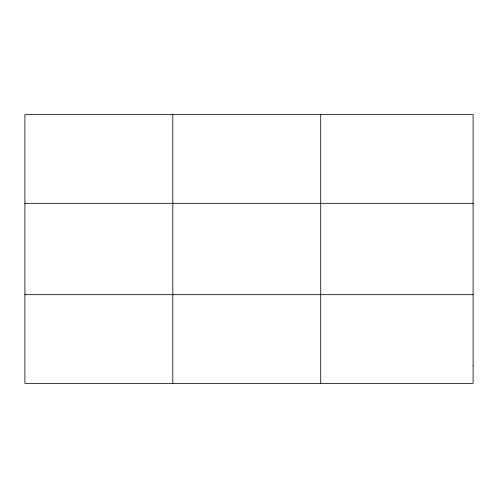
<?xml version="1.0" encoding="UTF-8"?>
<svg xmlns="http://www.w3.org/2000/svg" width="498" height="498" viewBox="0 0 498 498"><rect width="100%" height="100%" fill="white"/><g stroke="black" fill="none" stroke-linecap="round" stroke-linejoin="round"><path stroke-width="0.75" d="M24.9 203.315L473.1 203.315M24.9 294.685L473.1 294.685M320.712 114.64L320.712 383.36M172.806 114.64L172.806 383.36M473.1 365.625L473.1 383.36L24.9 383.36L24.9 114.64L473.1 114.64L473.1 365.625"/></g></svg>
